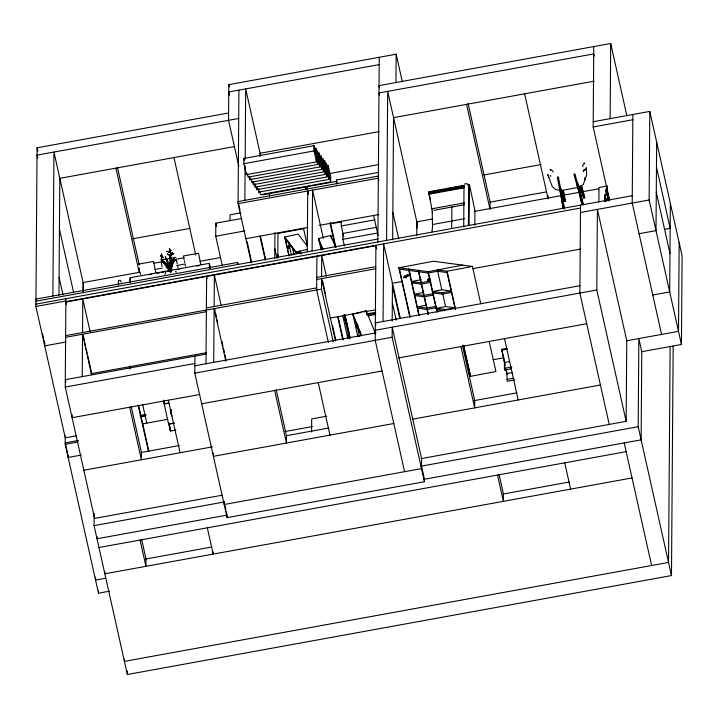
<?xml version="1.0" encoding="UTF-8"?>
<svg xmlns="http://www.w3.org/2000/svg" width="718" height="718" viewBox="0 0 718 718"><rect width="100%" height="100%" fill="white"/><g stroke="black" fill="none" stroke-linecap="round" stroke-linejoin="round"><path stroke-width="1.08" d="M170.812 269.905L171.055 257.206L170.498 257.17L169.816 260.383L169.789 266.656M170.776 272.104L170.821 260.607L169.619 264.673L170.166 270.515M287.918 247.216L288.322 248.006L288.465 246.777A24.995 22.644 -24.4 0 1 289.749 245.762M288.008 247.665L288.286 246.355A25.211 22.841 -24.4 0 1 289.812 245.161M288.196 247.387L288.322 248.006M288.573 248.249L288.546 247.441M356.02 326.008L356.119 324.841M356.299 326.053L356.568 325.128A26.225 23.308 -40 0 1 357.196 324.581M75.973 435.862L65.266 437.809L35.9 306.451L37.076 147.791L228.602 112.968M44.731 342.71L44.704 345.861L66.128 341.965M52.881 296.022L53.949 152.054L83.315 283.422M58.957 295.511L59.818 178.324M222.041 495.24L94.614 518.405L65.248 387.047L65.903 298.688M109.423 591.21L98.492 593.194L65.212 444.316L65.275 435.709M68.165 455.526L68.147 457.456L81.26 455.068M72.123 414.546L72.105 417.696L199.568 394.514M82.229 376.618L82.543 334.229L91.599 374.733M82.561 332.551L82.803 298.966L90.145 331.806M83.046 291.499L83.117 282.542L140.306 272.14M83.234 291.167L83.288 283.332M673.17 346.121L671.474 575.576L127.355 674.507L94.076 525.63L94.166 513.352M95.575 577.164L95.557 580.054L105.393 578.268M97.029 536.534L97.011 538.76L227.247 515.084M98.492 593.194L98.51 590.959M104.855 571.699L104.846 573.79L632.037 477.946M118.425 284.929L118.461 280.567L120.202 280.253L121.306 282.138M124.438 659.133L124.42 661.368L668.539 562.436L670.136 346.417M130.137 282.192L130.173 277.722L168.649 270.731M127.355 674.507L127.382 671.15M130.236 282.82L130.173 277.722M139.427 272.167L139.454 267.967M174.384 423.198L168.613 424.248L163.641 401.317M168.766 403.157L164.476 403.929L164.063 403.211M168.613 424.248L169.035 423.27L170.561 431.033L175.919 430.064M169.26 424.248L170.148 430.208L170.166 428.143M170.561 431.033L170.57 430.127M173.909 259.054L171.781 264.009L170.812 272.005L171.781 264.664L173.909 259.054L174.645 260.858L173.909 258.785M421.52 466.099L424.455 479.229L424.437 481.751L227.103 517.624L194.802 373.127L194.928 356.128M205.976 363.766L206.622 276.457L207.116 278.647M209.387 268.433L209.324 263.335L171.943 270.13M209.512 265.633L209.521 264.233M213.722 362.357L214.117 308.632L225.856 361.172M214.135 306.532L214.359 275.048L221.216 305.697M213.417 453.175L213.399 456.325L393.805 423.521M213.201 551.998L213.183 554.099L207.314 527.82M222.338 265.759L215.732 236.204L215.831 223.19L241.625 218.505M224.187 501.344L224.16 504.494L421.493 468.612L421.574 458.542L392.207 327.175L392.136 337.254L424.437 481.751M402.277 81.574L396.156 54.209L228.818 84.634L228.548 120.31L238.825 166.289M227.103 517.624L226.385 511.826M230.002 220.345L230.047 214.817L240.79 212.86M237.622 264.529L237.64 262.438L35.954 299.101M251.291 262.779L238.08 203.67L238.914 90.136M316.503 156.632L316.467 161.882L246.337 174.636L243.887 163.686L243.932 158.436L314.062 145.691L318.236 164.386L248.105 177.131L247.378 173.855M244.865 200.34L245.116 165.795M245.17 159.109L245.691 88.897L260.365 154.585M246.337 174.636L246.355 172.535M320.048 161.64L320.013 166.89L249.882 179.635L249.891 177.543M323.594 166.648L323.549 171.898L253.418 184.643L253.436 182.543M325.362 169.152L325.326 174.402L255.195 187.147L255.213 184.005M327.139 171.656L327.094 176.906L256.963 189.651L256.981 187.551M328.907 174.16L328.871 179.41L258.731 192.155L258.758 189.005M260.051 156.56L260.078 153.266L379.221 131.6M274.77 258.354L274.958 232.524M277.812 257.538L277.983 233.395M307.277 251.865L307.726 191.006L308.462 194.291M312.106 250.986L312.563 190.126L323.324 238.295M311.585 432.03L311.684 418.908L326.726 416.18M316.467 161.882L314.017 150.933L314.062 145.691M315.794 153.437L315.83 148.186L313.64 148.59M317.562 155.941L317.598 150.69L321.781 169.394L251.65 182.139L250.914 178.854M316.898 256.407L316.647 289.982L328.395 342.531M318.236 164.386L318.28 159.136M319.33 158.445L319.375 153.194L317.185 153.598M321.108 160.949L321.143 155.698L325.326 174.402M321.781 169.394L321.817 164.144M333.233 341.651L321.484 289.103L321.565 278.611L335.512 341.014M321.583 276.511L321.736 255.527L326.385 276.322M322.876 163.453L322.921 158.202L327.094 176.906M324.653 165.957L324.689 160.706L322.499 161.11M326.421 168.461L326.457 163.21L330.639 181.905L260.508 194.659L259.772 191.374M328.189 170.965L328.234 165.714L326.035 166.118M330.639 181.905L330.675 176.664L328.234 165.714M336.437 183.961L336.464 180.03L378.727 172.347M343.68 236.698L341.283 225.973L341.319 221.054M344.371 245.879L342.899 239.309L342.944 233.413L376.537 227.31M375.909 245.26L375.209 340.332L404.566 471.69M377.865 241.966L379.23 57.287M383.071 321.502L383.645 243.851L400.285 318.289M386.571 240.386L387.675 91.383L417.041 222.742L416.996 228.324M392.647 239.767L393.545 117.653L594.082 81.188M392.181 320.973L392.459 283.26M395.95 82.543L396.156 54.209M416.745 235.324L416.844 221.862L432.263 219.062M432.586 212.86L428.915 193.277L463.981 186.904M428.942 193.313L428.888 191.76L463.927 185.388M432.039 231.842L432.622 224.492L464.456 218.703M432.191 211.514L432.541 226.789M451.604 228.441L451.721 221.018L451.855 221.512M463.702 226.87L464.007 185.63M468.423 225.694L468.719 185.432L469.392 185.307M469.096 225.308L469.401 184.391L467.212 184.795M474.894 225.237L474.876 210.401L469.446 184.463M490.08 208.417L490.125 202.117L468.1 103.598M511.171 368.819L504.754 369.985L504.386 368.361L504.431 362.518L501.676 349.28L507.141 348.293M504.754 369.985L504.799 364.143M514.761 379.93L507.276 381.285L506.908 373.611L505.975 369.402M548.13 195.763L548.112 198.913L524.616 93.825M563.477 191.06L565.299 201.39L564.231 201.543L562.661 192.577M583.303 204.774L579.507 187.084M580.521 205.124L579.866 293.061L609.232 424.419M581.652 185.89L584.712 197.818L583.653 198.051L583.662 197.378M584.856 179.518L584.874 177.409M609.564 200.295L593.176 126.951L593.768 46.571M626.159 421.34L596.802 289.982L597.394 209.387L626.76 340.754L626.159 421.34L421.143 458.614M598.884 201.973L598.991 187.524L607.59 185.962M605.041 201.507L605.095 194.542L607.042 194.192M605.202 201.668L605.211 195.072M605.373 201.641L605.409 197.118L605.409 201.3M605.705 201.022L605.723 199.371L609.008 198.769L608.99 200.43M606.171 200.089L606.118 199.559M606.145 200.995L606.243 199.442M607.114 188.996C605.651 179.742 607.374 200.905 608.173 197.764A39.212 3.419 79.7 0 0 608.218 197.109A39.239 3.419 79.7 0 1 608.146 197.791M606.737 186.689L606.665 191.993L606.701 187.64M606.97 192.729L607.024 186.752M609.304 199.99L607.464 191.787L607.491 188.601M610.138 118.632L610.695 43.493L379.023 85.613L379.508 87.802M632.872 114.494L632.217 203.059L661.583 334.417M671.474 575.576L638.194 426.698L638.849 338.555L641.784 351.694L681.445 344.478L682.1 255.913L649.799 111.416L593.212 121.71M641.784 351.407L641.129 439.838L423.476 479.409M681.445 344.478L649.144 199.981L649.799 111.416M656.656 142.065L656.001 230.631L639.065 233.709M670.352 203.373L669.697 291.939L652.77 295.017M679.165 242.783L678.51 331.348L626.347 340.826M170.866 270.201L172.867 261.962M607.168 193.492L607.796 193.645M607.114 192.971C606.522 193.169 606.683 194.345 606.755 193.124M166.818 265.373L166.45 268.047L165.939 265.427L166.818 265.373L169.062 267.401L170.346 270.973M405.939 275.667L404.189 276.511L403.785 277.74L406.801 275.847M408.677 275.182L406.137 276.161L405.329 277.731L406.209 277.597L406.81 276.502M429.552 278.512L428.045 279.347L427.641 280.576L429.508 279.14M427.641 280.576L428.52 280.442L429.122 279.347M606.889 200.896L607.599 198.321M607.518 198.33L607.455 199.9M608.011 197.962L607.931 197.522A38.916 3.393 79.7 0 0 607.949 197.208M608.002 197.944L608.11 197.495A38.916 3.393 79.7 0 0 608.137 197.181M608.487 197.755L608.406 197.612A39.095 3.41 79.7 0 0 608.451 196.956M607.356 199.694L606.486 199.73M170.893 272.167C171.683 267.868 172.293 263.03 175.228 259.656L176.79 261.029L174.878 259.36L172.76 262.178M355.993 325.137L356.083 326.421L356.469 325.03A26.225 23.308 -40 0 1 357.106 324.482M356.81 326.672L356.64 327.677L356.846 325.873A26.449 23.506 -40 0 1 357.277 325.487M288.573 247.854L288.941 246.992A25.211 22.841 -24.4 0 1 289.803 246.292M288.851 248.033L288.986 247.575M164.332 261.864L163.462 263.443L164.332 261.864L167.94 265.992M607.518 194.039L607.509 193.833M584.56 180.523L583.366 184.562L578.152 187.452L560.982 190.566M584.838 180.604L586.633 174.528L586.346 167.429L585.251 169.78L583.366 171.378M606.225 192.936L606.728 192.056L606.127 192.998M164.844 274.303L165.885 272.122M606.369 192.227L606.306 192.271M430.396 280.487L430.513 281.07L429.633 281.205L430.441 279.634M584.246 169.17L583.285 171.225M321.628 249.451L321.888 248.94A23.344 20.705 -41.1 0 1 322.678 248.204M321.709 249.55L321.969 249.029A23.344 20.705 -41.1 0 1 322.759 248.302M288.08 246.902L288.376 246.4A25.211 22.841 -24.4 0 1 289.686 245.376M288.34 247.189L288.555 246.821A24.995 22.644 -24.4 0 1 289.623 245.978M606.593 191.706L607.984 197.926M607.024 200.071L607.231 199.514M321.942 249.523L322.059 249.352A23.147 20.526 -41.1 0 1 322.831 248.643M430.279 279.966L429.633 281.205M162.286 260.006L162.349 262.151L162.286 260.006L166.531 264.565M356.209 324.94L356.29 324.617A26.449 23.506 -40 0 1 357.16 323.863M356.945 325.972L356.64 327.677M356.99 326.555L357.124 326.385A26.225 23.308 -40 0 1 357.968 325.649M607.572 193.905L606.548 194.372M607.5 195.359L607.446 194.946M404.835 276.17L403.785 277.74M606.019 193.016L606.611 192.882M406.882 275.891L405.329 277.731M607.482 195.502L607.805 195.637M405.096 275.909L407.734 274.967M406.953 276.304L409.538 275.38M407.752 276.071L406.289 276.744L406.209 277.597M429.795 278.503L428.287 279.338L427.883 280.567M429.265 279.149L429.822 278.925M407.241 275.667L409.879 274.725M406.289 275.434L409.547 274.285M408.102 275.847L410.14 275.147M407.151 275.622L409.798 274.716M409.036 274.958L410.4 274.491M408.596 275.156L405.024 276.511L404.665 277.606M408.102 274.743L410.157 274.061M410.49 274.5L408.955 274.94M409.897 275.156L410.499 274.931M409.915 274.07L410.525 273.854M607.159 199.496L606.656 199.909M608.613 199.263L608.209 199.245M606.647 200.017L607.374 199.766M289.749 246.902A24.995 22.644 -24.4 0 0 289.121 247.414L288.878 248.599L288.483 248.204M321.143 249.999L318.532 238.529L330.783 235.459L335.288 246.83M357.851 336.473L352.789 314.089L366.153 310.768L375.676 333.951M359.368 335.737L361.441 335.225L352.789 314.089M607.859 195.538L607.033 195.314L606.872 194.022M288.932 255.617L284.777 237.003L298.132 234.059L307.421 246.319M307.223 249.424L296.04 251.892L284.777 237.003M300.366 252.18L296.22 253.086L292.63 248.347M291.382 254.459L294.497 253.768M301.093 254.055L299.891 252.476L296.346 253.257L295.924 251.731M579.749 190.099L578.582 190.09M584.712 197.181L583.662 197.405L580.781 186.806M409.861 317.06L398.849 267.796L433.367 261.244L472.426 266.423L480.746 303.642M398.849 267.796L428.224 271.691L462.742 265.139M438.007 271.153L428.206 273.011L418.845 271.772M441.812 289.785L432.658 291.526L442.019 292.764L451.164 291.032L441.812 289.785L437.379 269.959L447.063 271.242L472.426 266.423M421.278 279.67L411.629 281.501L420.981 282.748L430.629 280.909M414.08 282.461L411.935 282.865L421.286 284.104L430.935 282.273M423.037 292.558L414.466 294.192L423.817 295.43L433.466 293.599M435 292.504L432.963 292.89L442.324 294.129L451.469 292.388L449.396 292.118M432.801 295.143L424.123 296.794L414.771 295.556M425.971 305.231L417.302 306.873L426.654 308.112L436.409 306.263M436.652 307.636L426.959 309.476L417.607 308.237M445.555 306.541L436.4 308.282L445.761 309.521L454.916 307.78L445.555 306.541L442.575 293.204M438.743 309.252L436.706 309.637L443.984 310.607M468.603 373.611L469.59 373.432M463.272 345.178L470.55 376.331L495.914 371.511L489.308 341.956M379.176 64.629L228.755 91.976L229.491 95.261M238.708 118.461L37.022 155.133L37.758 158.418M59.244 178.432L234.418 146.58M243.887 163.686L314.017 150.933M329.338 173.577L378.978 164.557M593.176 126.951L632.836 119.744M261.792 194.973L336.805 181.331M378.35 176.072L238.089 201.57L240.045 210.329M238.08 203.67L378.341 178.172L378.826 180.362M132.695 238.807L189.929 228.405M483.887 174.959L541.157 164.548M464.286 184.104L467.319 183.548M431.195 191.706L428.915 191.778M433.385 191.302L438.86 190.306M441.049 189.911L443.239 189.516M448.714 188.52L450.904 188.116M453.094 187.721L462.948 185.926M428.888 192.675L464.411 186.213M430.145 193.51L432.299 193.115M434.453 192.729L439.838 191.742M441.992 191.356L444.146 190.961M449.522 189.983L451.676 189.597M453.83 189.202L455.984 188.807M458.138 188.421L463.523 187.443M468.908 186.465C470.425 186.599 468.36 186.761 468.719 185.432M469.384 186.734L468.71 186.851L469.195 189.013M428.906 194.246L463.972 187.865M215.732 236.204L244.748 230.927M245.906 238.699L307.717 227.462M319.322 225.353L378.835 214.529M277.525 233.485L303.876 228.692M330.226 223.899L341.212 221.907M431.689 208.83L464.555 202.853M341.283 225.973L374.877 219.861M433.78 210.311L464.555 204.711M138.43 264.17L153.526 261.424L153.787 262.734M160.778 260.104L175.874 257.367M153.392 263.335L161.101 261.935M175.407 259.333L184.221 257.735M490.026 202.135L546.452 191.877M154.603 269.546L162.295 268.146M176.592 265.543L185.388 263.946M199.685 261.343L220.588 257.547M474.14 211.451L598.641 188.816M342.899 239.309L377.578 233.009M149.461 274.689L151.669 274.285M157.17 273.289L159.378 272.885M161.586 272.481L163.785 272.086M177.014 269.681L179.213 269.277M196.849 266.073L199.048 265.669M35.936 301.201L377.883 239.031M607.904 197.737L608.092 197.71A39.095 3.41 79.7 0 0 608.056 197.028M608.999 198.419L605.893 198.985L605.938 200.816L606.154 199.398M609.043 198.958L605.723 199.371M35.918 304.136L632.271 195.718M35.9 306.451L65.885 300.995L66.379 303.184M580.494 208.058L65.885 301.623L66.37 304.235M65.877 302.045L375.909 245.682L376.636 248.966M580.467 212.465L649.144 199.981M316.746 277.39L375.747 266.665M316.728 279.49L375.738 268.765M206.389 307.932L316.665 287.891M65.634 335.629L321.484 289.103M65.616 337.307L206.362 311.711M664.877 229.311L670.172 228.342L656.467 167.043M392.055 283.332L402.044 281.519M472.498 268.711L580.494 249.074M329.912 318.11L361.594 312.348M363.784 311.944L375.801 309.763M366.701 313.981L375.523 312.375M366.88 314.762L375.702 313.165M368.038 315.83L375.711 314.439M90.917 373.71L206.398 352.717M579.92 285.71L375.334 322.912L375.828 325.101M206.048 354.109L65.302 379.696L65.796 381.886M596.802 289.982L375.281 330.253L375.774 332.443M65.248 387.047L194.874 363.479M194.856 365.785L375.263 332.981M194.802 373.127L392.136 337.254M398.553 357.923L586.723 323.71M164.063 403.893L168.766 403.04M201.65 403.776L382.057 370.982M140.154 415.525L145.835 414.492M140.333 415.91L145.835 414.914M501.667 350.16L507.132 349.172M141.186 416.252L145.817 415.318M140.513 416.7L144.91 415.901M493.095 359.745L504.09 357.743M142.658 423.88L167.859 419.294M504.431 362.518L509.78 361.549M78.415 440.448L65.221 442.844L67.914 454.889M173.998 423.028L168.559 424.015L168.568 423.108L170.148 430.208M65.212 444.316L78.325 441.929M504.386 368.361L511.871 366.997M506.908 373.611L512.374 372.615M506.872 379.454L513.28 378.287M141.024 452.511L179.473 445.519M284.92 431.545L312.303 426.564M83.844 470.236L212.393 446.865M473.988 400.662L516.879 392.863M286.051 435.781L328.952 427.982M412.258 419.222L600.428 385.01M94.076 525.63L224.312 501.954M420.766 466.233L638.194 426.698M98.967 547.52L626.159 451.667M145.709 559.026L211.882 546.999M503.049 494.056L569.221 482.029M562.122 191.087A84.912 6.166 81.5 0 0 562.338 196.436L561.27 196.597L563.217 208.426M564.231 200.905L565.308 200.744M607.536 195.404L607.204 193.295M607.572 195.377L607.311 194.381M165.086 262.869L165.113 264.969L164.548 262.824L167.536 265.31L170.076 270.596M606.997 191.634L607.742 191.877M165.939 265.427L168.577 269.151M437.684 271.323L447.045 272.562M399.486 269.205L408.838 270.444M409.17 270.489L418.522 271.727M559.941 190.369L555.795 189.579L552.25 186.527L547.726 174.456L548.848 177.211M175.524 271.269L176.404 272.203M162.071 260.302L166.011 265.274M164.548 262.824L169.663 271.018M163.632 262.241L166.073 265.534M301.407 253.517L299.586 251.112L299.891 252.476M285.199 238.538L288.789 243.276M288.914 243.438L292.504 248.186M166.863 266.549L169.322 270.417M579.686 190.019L577.478 182.372M166.782 266.62L169.493 270.937M168.784 269.394L169.466 270.56M168.398 268.056L169.708 270.542M169.349 270.345L166.217 265.507L161.9 261.217L165.436 264.071L167.734 267.042L167.276 265.938M168.156 267.222L169.556 270.058L168.353 267.033M550.688 170.435C548.525 167.824 552.932 170.462 553.192 172.096M170.498 257.17L171.36 259.045L171.055 257.206M353.22 315.749L356.783 324.428M356.9 324.724L360.463 333.394M360.589 333.699L361.378 335.629M318.532 238.529L322.84 249.397M318.945 240.18L322.211 248.419M344.353 317.93L347.207 325.137M347.081 325.478L344.227 318.271L344.685 320.327M348.068 334.696L349.298 337.783M168.317 266.916L165.275 256.47L167.626 260.616L169.538 266.629M550.823 176.323L550.482 175.309M577.039 184.723L578.259 188.978M581.418 186.088L584.712 197.818M580.359 186.321L583.653 198.051M451.963 207.52L451.819 207.026L451.855 221.62M583.034 204.468L580.135 192.684A207.34 21.073 77.9 0 0 575.728 176.951C575.253 172.365 572.874 172.876 574.678 177.175A207.34 21.073 77.9 0 1 579.085 192.918L581.975 204.693M581.993 203.912L579.489 193.321M578.412 187.129L578.672 188.538M656.279 192.227L669.984 253.526M610.695 43.493L626.85 115.742M594.208 56.112L593.714 53.922L378.969 92.963L379.454 95.153M606.988 191.634L609.106 201.094M606.737 191.203L606.97 192.236M605.66 189.256L605.642 191.742M605.095 194.542L605.597 197.082M624.202 442.916L651.612 565.515M564.734 462.841L570.613 489.111M466.583 104.37L490.071 209.459M504.503 338.663L518.199 399.962M501.676 349.28L505.212 365.085M506.154 369.303L507.33 374.572M499.028 474.284L503.435 493.993L503.381 501.335L497.511 475.065M447.063 271.242L455.625 309.557M463.702 345.681L470.55 376.331M446.74 271.198L455.221 309.144M462.491 345.798L474.724 400.527L474.67 407.878L460.965 346.57M442.019 292.764L442.324 294.129M428.224 271.691L437.172 311.693M427.901 271.655L436.984 312.267M418.54 270.408L428.359 314.304M418.217 270.363L428.107 314.628M408.865 269.124L419.213 315.444M408.533 269.079L418.836 315.157M392.845 212.51L398.714 238.789M399.181 267.841L410.211 317.185M392.441 285.782L399.782 318.621M373.593 215.481L378 235.19M392.315 302.565L396.228 320.084M366.153 310.768L366.889 314.053M336.464 180.03L337.2 183.314M324.689 160.706L328.871 179.41M360.158 332.03L361.073 335.88M319.375 153.194L323.549 171.898M356.478 323.064L359.458 336.419M315.83 148.186L320.013 166.89M330.325 222.392L335.952 247.575M330.065 223.397L335.45 247.486M330.783 235.459L331.519 238.744M344.936 314.78L350.079 337.774M344.909 314.879L350.124 338.178M343.967 314.69L349.343 338.77M342.692 315.507L347.835 338.501M338.133 316.791L343.276 339.785M337.631 316.701L342.764 339.695M321.906 247.055L322.328 248.706M307.026 186.851L307.51 189.013M305.276 186.626L306.003 189.866M322.561 280.891L325.496 294.03M332.596 325.775L335.773 340.009M303.463 228.234L307.376 245.753M292.208 246.821L294.093 254.89M288.492 241.912L291.472 255.267M318.218 382.586L329.957 435.135M284.893 237.173L289.103 255.985M269.178 193.986L269.663 196.176M277.83 254.387L278.566 257.672M274.841 248.599L277.022 258.354M258.004 188.87L258.731 192.155M256.227 186.366L256.963 189.651M254.459 183.862L255.195 187.147M252.691 181.358L253.418 184.643M228.818 84.634L229.302 86.806M249.146 176.359L249.882 179.635M243.932 158.436L244.416 160.626M260.437 236.24L265.579 259.225M259.934 236.15L265.319 260.23M247.198 241.876L251.551 261.783M276.206 389.721L286.482 435.7L286.428 443.051L274.689 390.502M237.64 262.438L238.134 264.619M215.831 223.19L216.558 226.475M209.324 263.335L210.473 268.487M209.414 265.184L209.988 267.76M214.619 308.722L215.113 310.912M215.597 313.102L216.576 317.473M217.069 319.663L217.796 322.947M221.961 341.562L222.939 345.941M223.433 348.131L224.411 352.502M224.896 354.692L225.874 359.072M173.962 157.574L195.745 254.998M224.913 505.257L225.892 509.636M117.447 167.348L139.229 264.78M168.353 400.195L180.092 452.735M115.921 168.129L139.166 272.122M163.632 400.141L164.476 403.929M130.263 279.571L130.362 280.02M142.586 404.297L146.75 422.902M129.823 366.099L130.308 368.289M138.628 405.508L148.904 451.487M129.563 366.692L130.057 368.873M138.125 405.006L148.402 450.976M131.179 406.451L141.455 452.43L141.401 459.771L129.662 407.232M141.608 539.272L146.005 558.972L145.951 566.322L140.082 540.044M59.441 229.114L73.64 292.612M83.297 335.827L84.275 340.206M84.76 342.396L85.738 346.776M86.232 348.966L87.21 353.346M87.695 355.536L91.617 373.046M37.076 147.791L37.812 151.076M59.091 277.381L63.005 294.901M42.524 333.699L43.502 338.079M43.995 340.26L44.722 343.545M200.896 264.628L200.358 262.178M155.914 272.804L155.375 270.354M560.623 193.321L561.081 195.583M185.271 264.924L185.54 266.154M177.723 266.297L177.992 267.527M140.288 273.1L140.557 274.33M429.122 193.914L430.54 200.484M200.089 260.93L198.509 253.248L183.413 255.994L183.673 257.295M155.115 269.115L154.047 264.027M184.472 261.155L184.732 262.42M177.193 263.793L176.655 261.253M162.097 266.54L161.308 262.707M468.621 186.976L468.387 186.142L469.15 191.239M183.943 258.588L184.203 259.88M560.605 187.712L561.754 193.384L561.584 190.189M559.537 187.874L560.399 192.191M169.897 268.227L170.193 269.69L169.969 268.272M563.181 190.557L565.299 201.39M562.113 190.719L564.231 201.543M564.276 209.028L562.05 196.014A207.34 15.042 81.5 0 0 558.936 180.038C558.801 175.425 556.396 175.793 557.868 180.191A207.34 15.042 81.5 0 1 560.982 196.167L563.02 208.103M564.285 208.265L562.338 196.445M582.881 166.702C581.975 165.275 585.161 161.065 584.721 163.91M356.882 327.596L357.026 326.286A26.225 23.308 -40 0 1 357.878 325.55M608.11 197.306L608.137 197.872M172.078 415.946A9.406 8.508 0.4 0 1 170.588 409.574M171.216 413.703A9.065 8.212 0.4 0 1 170.947 409.466M171.216 413.936A9.065 8.212 0.4 0 1 170.947 409.691M288.842 246.938A25.211 22.841 -24.4 0 1 289.713 246.247M289.031 247.36A24.995 22.644 -24.4 0 1 289.659 246.848M170.399 269.627A2.073 0.862 -12.6 0 1 171.422 270.865A2.073 0.862 -12.6 0 1 168.03 271.287A2.073 0.862 -12.6 0 1 169.879 269.699M322.149 249.451A23.147 20.526 -41.1 0 1 322.723 248.913M580.539 193.097A84.912 8.625 77.9 0 1 580.171 185.881M607.94 196.355A35.792 2.657 77.1 0 1 607.958 196.732M171.647 259.736L172.275 260.598L170.076 257.143L171.647 259.736M169.717 263.793L169.699 265.175L169.717 263.793M607.302 199.164L607.159 199.748L607.302 199.164M169.933 267.742L169.834 268.774L169.933 267.742M170.202 255.052L169.592 258.22L171.306 254.495L170.202 255.052M169.915 252.449L169.663 248.85L169.915 252.449M172.096 259.979L171.844 260.849L174.393 261.433L172.096 259.979M162.241 256.766L161.245 258.983L162.241 256.766M172.401 252.503L170.83 255.779L170.381 254.944L172.401 252.503M170.983 250.187L169.96 252.26L169.295 252.153L170.983 250.187M171.934 260.069L170.552 261.962L172.347 260.41L171.934 260.069M162.663 256.918L161.99 257.502L163.453 257.681L162.663 256.918M173.711 253.642L170.767 255.59L169.52 255.563L173.711 253.642M169.789 252.296L166.899 251.336L169.789 252.296M170.776 255.24L169.619 255.563L167.052 253.984L170.749 255.24M171.62 260.113L171.046 259.71L171.773 261.038L171.62 260.113M169.556 251.847L169.017 251.417L171.701 254.369L169.556 251.847M161.855 256.712L160.446 255.464L161.9 257.681L161.855 256.712M162.403 257.277L161.37 253.992L162.403 257.277"/></g></svg>
